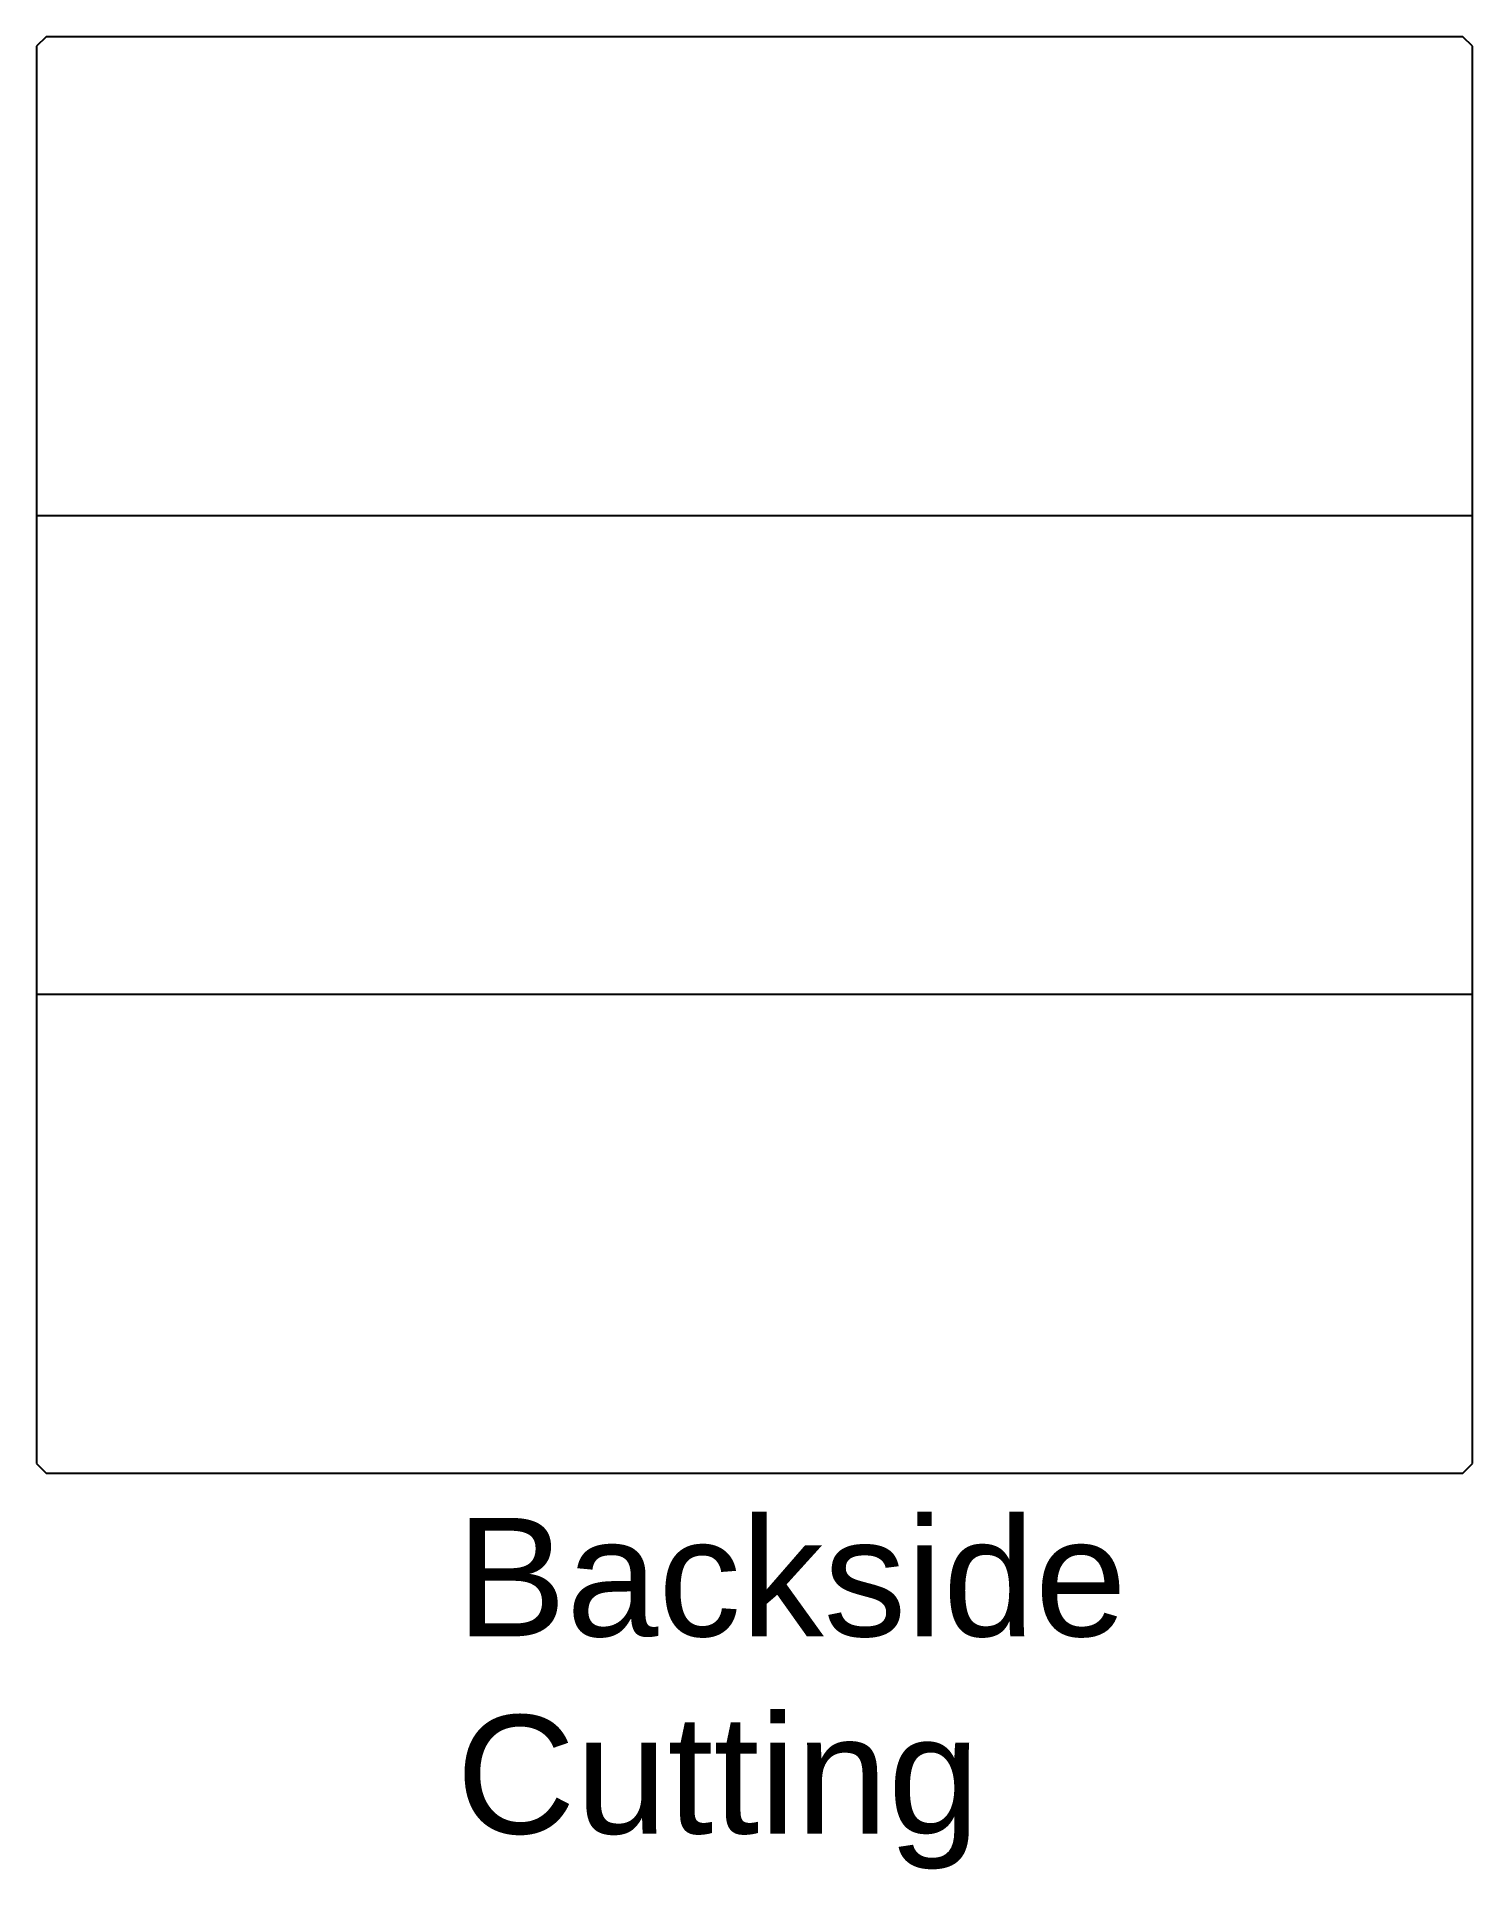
# Model space of a CAD drawing. Header units: inches. Extents: x -392 to -210, y -22 to 210.
import ezdxf

# ---------------------------------------------------------------- set-up
doc = ezdxf.new("R2010")
doc.units = ezdxf.units.IN
doc.header["$MEASUREMENT"] = 0
doc.styles.get("Standard").update_dxf_attribs({"font": 'arial.ttf'})

msp = doc.modelspace()

# ---------------------------------------------------------------- linework, layer by layer
for p, q in [((-390.29, 210.47), (-391.51, 209.25)), ((-391.51, 209.25), (-391.51, 29.69)), ((-210.73, 210.47), (-390.29, 210.47)), ((-209.51, 209.25), (-210.73, 210.47)), ((-209.51, 29.69), (-209.51, 209.25)), ((-391.51, 149.81), (-391.51, 89.14)), ((-391.51, 29.69), (-390.29, 28.47)), ((-390.29, 28.47), (-210.73, 28.47)), ((-210.73, 28.47), (-209.51, 29.69))]:
    msp.add_line(p, q)
at = {"color": 1}
for p, q in [((-391.51, 149.81), (-209.51, 149.81)), ((-391.51, 89.14), (-209.51, 89.14))]:
    msp.add_line(p, q, dxfattribs=at)

# ---------------------------------------------------------------- texts
at = {"insert": (-338.33, 22.78), "char_height": 15, "attachment_point": 1}
msp.add_mtext_dynamic_manual_height_columns('Backside Cutting', width=71.0679, gutter_width=1, heights=[0], dxfattribs=at)

doc.saveas('drawing.dxf')
